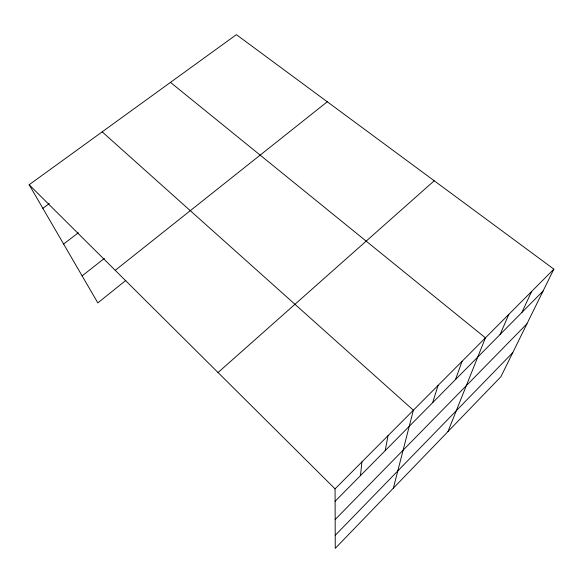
<?xml version="1.0" encoding="UTF-8"?>
<svg xmlns="http://www.w3.org/2000/svg" width="583" height="583" viewBox="0 0 583 583"><rect width="100%" height="100%" fill="white"/><g stroke="black" fill="none" stroke-linecap="round" stroke-linejoin="round"><path stroke-width="0.87" d="M360.483 475.626L361.919 461.904M385.188 450.652L388.008 435.69M393.357 488.16L413.376 410.213L102.178 131.853M432.666 402.649L438.052 385.436M455.491 379.577L462.057 361.329M447.963 431.58L485.42 337.863L170.484 82.378M500.076 334.496L508.85 314.332M521.851 312.488L531.652 291.427M553.85 269.135L500.899 376.735L335.261 548.355L335.065 488.867L29.15 184.753L236.385 34.645L553.85 269.135L335.065 488.867M335.218 535.332L512.785 352.584M335.167 519.548L526.959 323.776M335.108 501.278L543.079 291.026M218.042 372.537L434.218 180.766M125.811 280.408L97.835 302.898L29.15 184.753M115.237 270.33L327.274 101.777M82.123 275.868L104.379 258.4M63.605 244.022L78.362 232.755M42.85 208.32L49.307 203.554"/></g></svg>
